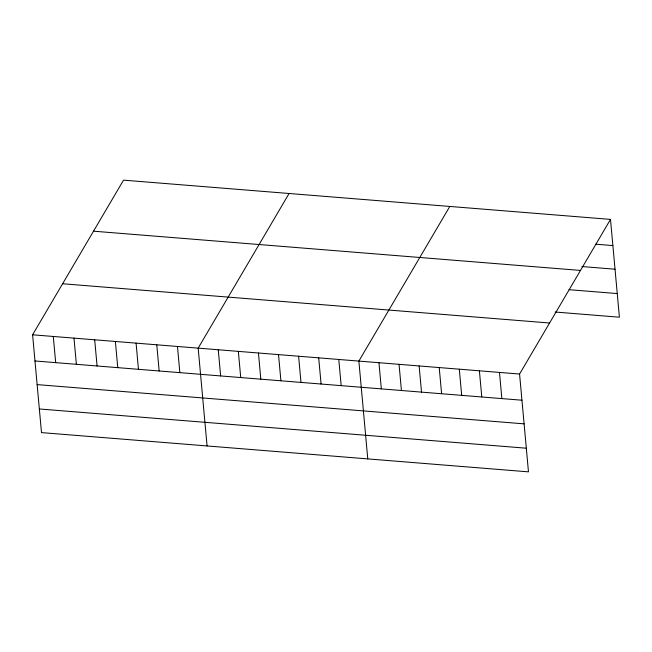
<?xml version="1.0" encoding="UTF-8"?>
<svg xmlns="http://www.w3.org/2000/svg" width="652" height="652" viewBox="0 0 652 652"><rect width="100%" height="100%" fill="white"/><g stroke="black" fill="none" stroke-linecap="round" stroke-linejoin="round"><path stroke-width="0.98" d="M610.5 219.398L519.571 374.044L528.47 471.852L41.5 432.602L32.6 334.794L123.53 180.148L610.5 219.398L619.4 317.206L555.121 312.023M289.097 193.489L198.167 348.135L207.075 445.944M449.798 206.448L358.869 361.094L367.769 458.902M595.806 244.198L612.88 245.576M581.886 266.538L615.032 269.211M93.521 231.183L580.492 270.433M569.041 289.684L617.248 293.571M62.608 283.759L549.579 323.009M32.6 334.794L519.571 374.044M34.98 360.972L521.95 400.214M37.131 384.607L524.102 423.857M39.348 408.967L526.319 448.209M499.481 372.422L501.869 398.6M479.399 370.809L481.779 396.978M459.31 369.187L461.689 395.365M439.22 367.565L441.608 393.743M419.13 365.951L421.518 392.121M399.048 364.329L401.428 390.507M378.959 362.708L381.338 388.885M338.787 359.472L341.167 385.65M318.698 357.85L321.077 384.028M298.608 356.236L300.988 382.406M278.518 354.615L280.906 380.792M258.437 352.993L260.816 379.171M238.347 351.379L240.727 377.549M218.257 349.757L220.637 375.935M177.474 346.473L179.854 372.642M156.782 344.802L159.161 370.98M136.081 343.131L138.46 369.309M115.388 341.469L117.767 367.638M94.687 339.798L97.075 365.976M73.994 338.127L76.374 364.305M53.293 336.465L55.681 362.634"/></g></svg>
